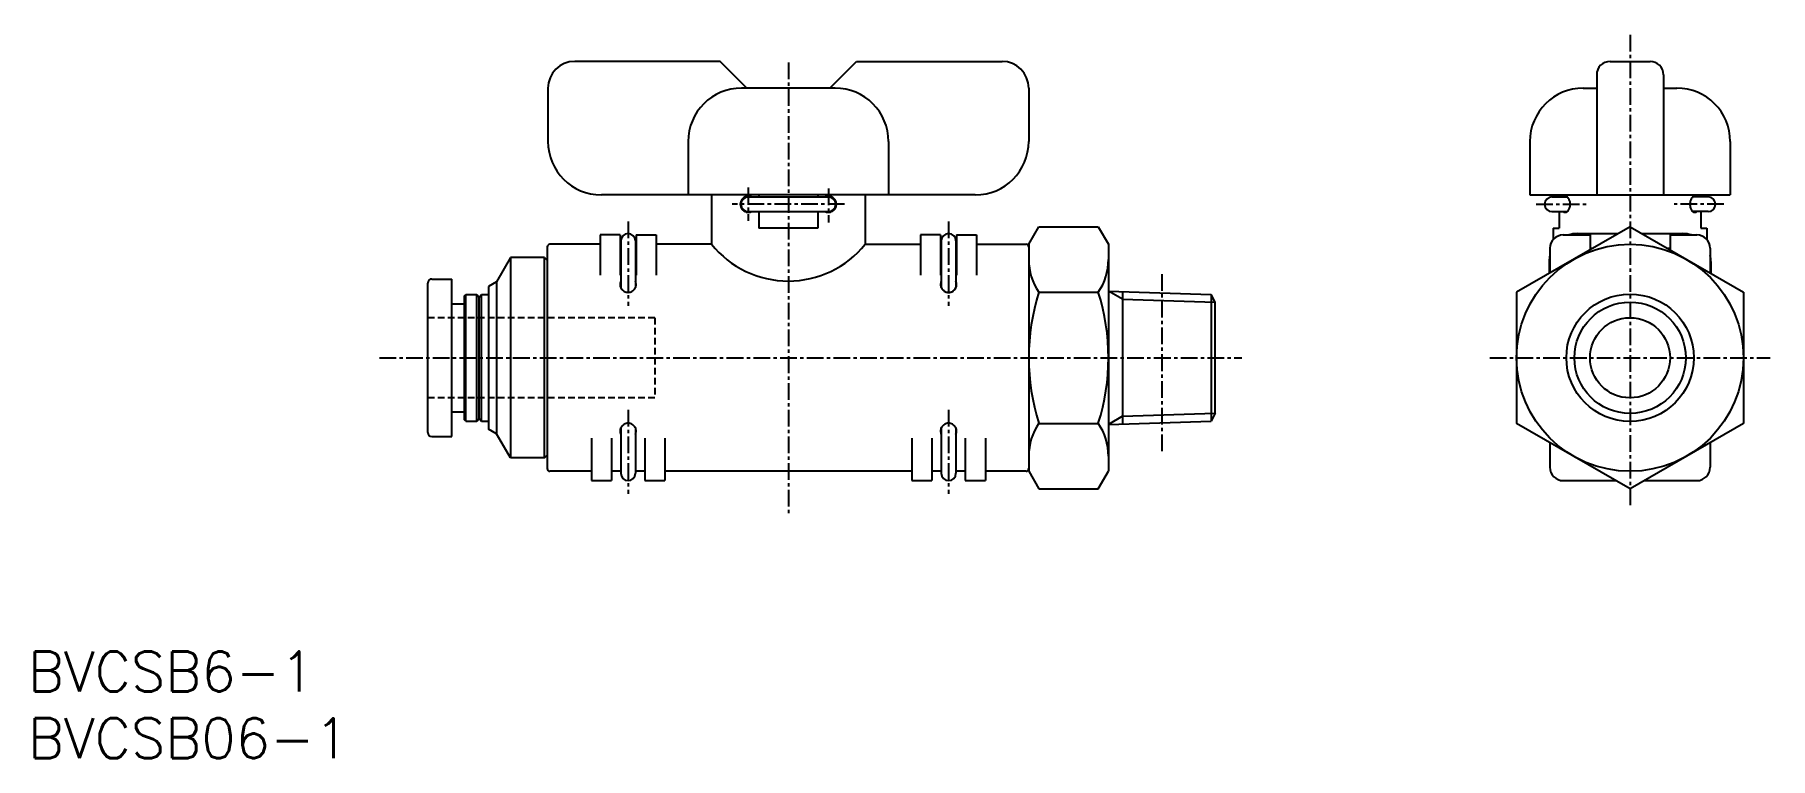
# Model space of a CAD drawing. Extents: x 1 to 130, y 0 to 54.
import ezdxf

# ---------------------------------------------------------------- set-up
doc = ezdxf.new("R2010")
doc.units = 0
doc.linetypes.add('CENTER', pattern=[2, 1.25, -0.25, 0.25, -0.25])
doc.linetypes.add('DASHED', pattern=[0.75, 0.5, -0.25])
doc.layers.get('0').update_dxf_attribs({"linetype": 'CONTINUOUS'})
doc.layers.add('CENTER', color=1, linetype='CENTER')
doc.styles.get("Standard").update_dxf_attribs({"font": 'txt.shx'})

# ---------------------------------------------------------------- blocks, each defined once
blk = doc.blocks.new('*U10')
at = {"color": 7, "linetype": 'CONTINUOUS'}
blk.add_text('BVCSB06-1', height=3, dxfattribs=at).set_placement((0, 0))
blk = doc.blocks.new('*U11')
at = {"color": 7, "linetype": 'CONTINUOUS'}
blk.add_text('BVCSB6-1', height=3, dxfattribs=at).set_placement((0, 5))

msp = doc.modelspace()

# ---------------------------------------------------------------- linework, layer by layer
at = {"color": 7, "linetype": 'CONTINUOUS'}
for p, q in [((51.85, 52.2), (40.95, 52.2)), ((53.85, 50.2), (51.85, 52.2)), ((60.05, 50.2), (62.05, 52.2)), ((62.05, 52.2), (72.95, 52.2)), ((118.48, 52.2), (121.48, 52.2)), ((117.48, 51.2), (117.48, 42.2)), ((122.48, 51.2), (122.48, 42.2)), ((38.95, 50.2), (38.95, 46.2)), ((60.45, 50.2), (53.45, 50.2)), ((74.95, 50.2), (74.95, 46.2)), ((116.48, 50.2), (117.48, 50.2)), ((122.48, 50.2), (123.48, 50.2)), ((49.45, 46.2), (49.45, 42.2)), ((64.45, 46.2), (64.45, 42.2)), ((112.48, 46.2), (112.48, 42.2)), ((127.48, 46.2), (127.48, 42.2)), ((70.95, 42.2), (42.95, 42.2)), ((51.2, 42.2), (51.2, 38.5)), ((53.95, 42.05), (59.95, 42.05)), ((54.75, 42.2), (54.75, 42.05)), ((59.15, 42.2), (59.15, 42.05)), ((62.7, 42.2), (62.7, 38.5)), ((112.48, 42.2), (127.48, 42.2)), ((114.13, 42.05), (115.27, 42.05)), ((114.68, 42.2), (114.68, 42.05)), ((125.83, 42.05), (124.69, 42.05)), ((125.28, 42.2), (125.28, 42.05)), ((53.95, 40.95), (59.95, 40.95)), ((54.75, 40.95), (54.75, 39.7)), ((59.15, 40.95), (59.15, 39.7)), ((114.13, 40.95), (115.27, 40.95)), ((114.68, 40.95), (114.68, 39.7)), ((125.83, 40.95), (124.69, 40.95)), ((125.28, 40.95), (125.28, 39.7)), ((42.85, 39.2), (42.85, 36.2)), ((44.35, 39.2), (42.85, 39.2)), ((44.35, 39.2), (44.35, 36.2)), ((45.55, 39.2), (45.55, 36.2)), ((45.55, 39.2), (47.05, 39.2)), ((47.05, 39.2), (47.05, 36.2)), ((59.15, 39.7), (54.75, 39.7)), ((68.35, 39.2), (66.85, 39.2)), ((66.85, 39.2), (66.85, 36.2)), ((68.35, 39.2), (68.35, 36.2)), ((69.55, 39.2), (71.05, 39.2)), ((69.55, 39.2), (69.55, 36.2)), ((71.05, 39.2), (71.05, 36.2)), ((74.95, 38.5), (75.71, 39.81)), ((75.71, 39.81), (80.16, 39.81)), ((80.16, 39.81), (80.92, 38.5)), ((119.98, 39.81), (111.48, 34.91)), ((114.23, 39.7), (114.68, 39.7)), ((114.23, 39.7), (114.23, 38.86)), ((114.98, 39.2), (116.98, 39.2)), ((116.03, 39.3), (119.09, 39.3)), ((116.98, 39.2), (116.98, 38.08)), ((119.98, 39.81), (128.48, 34.91)), ((120.87, 39.3), (123.93, 39.3)), ((122.98, 39.2), (124.98, 39.2)), ((122.98, 39.2), (122.98, 38.08)), ((125.28, 39.7), (125.73, 39.7)), ((125.73, 39.7), (125.73, 38.86)), ((38.9, 38.3), (38.9, 21.7)), ((42.85, 38.5), (39.1, 38.5)), ((44.35, 38.2), (44.4, 38.2)), ((44.4, 38.75), (44.4, 35.26)), ((45.5, 38.75), (45.5, 35.26)), ((45.5, 38.2), (45.55, 38.2)), ((51.2, 38.5), (47.05, 38.5)), ((62.7, 38.5), (66.85, 38.5)), ((68.4, 38.2), (68.35, 38.2)), ((68.4, 38.75), (68.4, 35.26)), ((69.5, 38.75), (69.5, 35.26)), ((69.5, 38.2), (69.55, 38.2)), ((71.05, 38.5), (74.75, 38.5)), ((74.95, 38.5), (74.95, 21.5)), ((80.92, 38.5), (80.92, 21.5)), ((113.98, 38.2), (113.98, 36.35)), ((116.98, 38.2), (117.18, 38.2)), ((122.78, 38.2), (122.98, 38.2)), ((125.98, 38.2), (125.98, 36.35)), ((36.14, 37.5), (35.1, 35.7)), ((36.14, 37.5), (36.14, 22.5)), ((38.7, 37.5), (36.14, 37.5)), ((38.7, 37.5), (38.9, 37.3)), ((38.7, 22.5), (38.7, 37.5)), ((113.93, 37.21), (113.93, 36.32)), ((126.03, 37.2), (126.03, 36.32)), ((29.95, 24.4), (29.95, 35.6)), ((30.25, 35.9), (31.75, 35.9)), ((31.75, 24.1), (31.75, 35.9)), ((35.1, 35.7), (34.5, 35.35)), ((34.5, 35.35), (34.5, 24.65)), ((35.1, 35.7), (35.1, 24.3)), ((31.75, 34.05), (32.7, 34.05)), ((32.7, 34.65), (32.8, 34.75)), ((32.7, 25.35), (32.7, 34.65)), ((32.8, 34.75), (33.62, 34.75)), ((32.8, 25.25), (32.8, 34.75)), ((33.62, 25.25), (33.62, 34.75)), ((33.62, 34.75), (33.8, 34.55)), ((33.8, 34.55), (33.97, 34.75)), ((33.8, 25.45), (33.8, 34.55)), ((33.97, 34.75), (34.5, 34.75)), ((33.97, 25.25), (33.97, 34.75)), ((75.71, 34.91), (80.16, 34.91)), ((80.92, 34.99), (88.61, 34.75)), ((81.98, 34.38), (80.92, 34.99)), ((81.98, 34.96), (81.98, 25.04)), ((81.98, 34.38), (88.92, 34.16)), ((88.92, 34.16), (88.61, 34.75)), ((88.61, 34.75), (88.61, 25.25)), ((88.92, 25.84), (88.92, 34.16)), ((111.48, 34.91), (111.48, 25.09)), ((128.48, 34.91), (128.48, 25.09)), ((31.75, 25.95), (32.7, 25.95)), ((32.8, 25.25), (32.7, 25.35)), ((32.8, 25.25), (33.62, 25.25)), ((33.62, 25.25), (33.8, 25.45)), ((33.8, 25.45), (33.97, 25.25)), ((33.97, 25.25), (34.5, 25.25)), ((44.4, 24.74), (44.4, 21.35)), ((45.5, 24.74), (45.5, 21.35)), ((68.4, 24.74), (68.4, 21.35)), ((69.5, 24.74), (69.5, 21.35)), ((75.71, 25.09), (80.16, 25.09)), ((81.98, 25.62), (80.92, 25.01)), ((80.92, 25.01), (88.61, 25.25)), ((81.98, 25.62), (88.92, 25.84)), ((88.92, 25.84), (88.61, 25.25)), ((119.98, 20.19), (111.48, 25.09)), ((128.48, 25.09), (119.98, 20.19)), ((30.25, 24.1), (31.75, 24.1)), ((35.1, 24.3), (34.5, 24.65)), ((36.14, 22.5), (35.1, 24.3)), ((42.2, 23.98), (42.2, 20.8)), ((43.7, 23.98), (43.7, 20.8)), ((46.2, 23.98), (46.2, 20.8)), ((47.7, 23.98), (47.7, 20.8)), ((66.2, 23.98), (66.2, 20.8)), ((67.7, 23.98), (67.7, 20.8)), ((70.2, 23.98), (70.2, 20.8)), ((71.7, 23.98), (71.7, 20.8)), ((113.98, 23.65), (113.98, 21.8)), ((125.98, 23.65), (125.98, 21.8)), ((38.7, 22.5), (36.14, 22.5)), ((38.7, 22.5), (38.9, 22.7)), ((42.2, 21.5), (39.1, 21.5)), ((42.2, 20.8), (43.7, 20.8)), ((44.4, 21.5), (43.7, 21.5)), ((46.2, 21.5), (45.5, 21.5)), ((46.2, 20.8), (47.7, 20.8)), ((66.2, 21.5), (47.7, 21.5)), ((66.2, 20.8), (67.7, 20.8)), ((68.4, 21.5), (67.7, 21.5)), ((70.2, 21.5), (69.5, 21.5)), ((70.2, 20.8), (71.7, 20.8)), ((74.75, 21.5), (71.7, 21.5)), ((74.95, 21.5), (75.71, 20.19)), ((80.16, 20.19), (80.92, 21.5)), ((114.98, 20.8), (118.91, 20.8)), ((121.05, 20.8), (124.98, 20.8)), ((75.71, 20.19), (80.16, 20.19))]:
    msp.add_line(p, q, dxfattribs=at)
at = {"color": 3, "linetype": 'DASHED'}
for p, q in [((46.95, 33), (29.95, 33)), ((46.95, 33), (46.95, 27)), ((46.95, 27), (29.95, 27))]:
    msp.add_line(p, q, dxfattribs=at)
at = {"color": 7, "linetype": 'CONTINUOUS'}
for points in [[(114.98, 40.95, 0.10895), (115.08, 40.9, 0.125006), (115.2, 40.91, 0.097908), (115.3, 40.97, 0.066805), (115.37, 41.05, 0.048086), (115.43, 41.16, 0.038128), (115.47, 41.27, 0.032622), (115.49, 41.38, 0.030781), (115.5, 41.5, 0.030261), (115.49, 41.62, 0.032544), (115.47, 41.73, 0.037875), (115.43, 41.84, 0.048199), (115.38, 41.94, 0.067494), (115.3, 42.03, 0.099588), (115.2, 42.09, 0.126292), (115.08, 42.1, 0.107186), (114.98, 42.05)], [(124.98, 42.05, 0.10895), (124.88, 42.1, 0.125006), (124.76, 42.09, 0.097908), (124.66, 42.03, 0.066805), (124.59, 41.95, 0.048086), (124.53, 41.84, 0.038128), (124.49, 41.73, 0.032622), (124.47, 41.62, 0.030781), (124.46, 41.5, 0.030261), (124.47, 41.38, 0.032544), (124.49, 41.27, 0.037875), (124.53, 41.16, 0.048199), (124.58, 41.06, 0.067494), (124.66, 40.97, 0.099588), (124.76, 40.91, 0.126292), (124.88, 40.9, 0.107186), (124.98, 40.95)], [(44.4, 35.74, 0.06205), (44.36, 35.6, 0.062106), (44.35, 35.45, 0.061935), (44.38, 35.3, 0.062055), (44.45, 35.17, 0.062011), (44.54, 35.06, 0.062035), (44.66, 34.97, 0.06205), (44.8, 34.92, 0.061893), (44.95, 34.9, 0.06181), (45.1, 34.92, 0.06228), (45.24, 34.97, 0.062006), (45.36, 35.06, 0.062026), (45.45, 35.17, 0.062049), (45.52, 35.3, 0.062043), (45.55, 35.45, 0.061821), (45.54, 35.6, 0.061756), (45.5, 35.74)], [(68.4, 35.74, 0.06205), (68.36, 35.6, 0.062106), (68.35, 35.45, 0.061935), (68.38, 35.3, 0.062055), (68.45, 35.17, 0.062011), (68.54, 35.06, 0.062035), (68.66, 34.97, 0.06205), (68.8, 34.92, 0.061893), (68.95, 34.9, 0.06181), (69.1, 34.92, 0.06228), (69.24, 34.97, 0.062006), (69.36, 35.06, 0.062026), (69.45, 35.17, 0.062049), (69.52, 35.3, 0.062043), (69.55, 35.45, 0.061821), (69.54, 35.6, 0.061756), (69.5, 35.74)], [(68.35, 35.5, 0.048919), (68.36, 35.38, 0.048893), (68.4, 35.27, 0.04937), (68.45, 35.17, 0.049123), (68.53, 35.08, 0.049134), (68.62, 35, 0.049146), (68.72, 34.95, 0.049149), (68.83, 34.91, 0.04928), (68.95, 34.9, 0.048918), (69.07, 34.91, 0.048892), (69.18, 34.95, 0.049369), (69.28, 35, 0.049123), (69.37, 35.08, 0.049135), (69.45, 35.17, 0.049147), (69.5, 35.27, 0.049151), (69.54, 35.38, 0.049281), (69.55, 35.5)], [(45.5, 24.26, 0.06205), (45.54, 24.4, 0.062107), (45.55, 24.55, 0.061935), (45.52, 24.7, 0.062056), (45.45, 24.83, 0.062011), (45.36, 24.94, 0.062035), (45.24, 25.03, 0.062051), (45.1, 25.08, 0.061894), (44.95, 25.1, 0.06181), (44.8, 25.08, 0.062281), (44.66, 25.03, 0.062006), (44.54, 24.94, 0.062026), (44.45, 24.83, 0.062049), (44.38, 24.7, 0.062043), (44.35, 24.55, 0.061821), (44.36, 24.4, 0.061757), (44.4, 24.26)], [(69.5, 24.26, 0.06205), (69.54, 24.4, 0.062107), (69.55, 24.55, 0.061935), (69.52, 24.7, 0.062056), (69.45, 24.83, 0.062011), (69.36, 24.94, 0.062035), (69.24, 25.03, 0.062051), (69.1, 25.08, 0.061893), (68.95, 25.1, 0.06181), (68.8, 25.08, 0.062281), (68.66, 25.03, 0.062006), (68.54, 24.94, 0.062026), (68.45, 24.83, 0.062049), (68.38, 24.7, 0.062043), (68.35, 24.55, 0.061821), (68.36, 24.4, 0.061757), (68.4, 24.26)]]:
    msp.add_lwpolyline(points, format="xyb", dxfattribs=at)
for radius in [8.5, 4.77, 4.17, 3]:
    msp.add_circle((119.98, 30), radius, dxfattribs=at)
for centre, radius, start, end in [((40.95, 50.2), 2, 90, 180), ((72.95, 50.2), 2, 0, 90), ((118.48, 51.2), 1, 90, 180), ((121.48, 51.2), 1, 0, 90), ((53.45, 46.2), 4, 90, 180), ((60.45, 46.2), 4, 0, 90), ((116.48, 46.2), 4, 90, 180), ((123.48, 46.2), 4, 0, 90), ((42.95, 46.2), 4, 180, 270), ((70.95, 46.2), 4, 270, 0), ((53.95, 41.5), 0.6, 66.4435, 293.555), ((53.95, 41.5), 0.55, 90, 270), ((59.95, 41.5), 0.6, 246.445, 113.5565), ((59.95, 41.5), 0.55, 270, 90), ((114.13, 41.5), 0.55, 90, 270), ((125.83, 41.5), 0.55, 270, 90), ((44.95, 38.75), 0.55, 0, 180), ((68.95, 38.75), 0.55, 0, 180), ((68.95, 38.75), 0.55, 0, 180), ((114.98, 38.2), 1, 90, 180), ((116.03, 37.2), 2.1, 90, 107.7533), ((123.93, 37.2), 2.1, 72.2467, 90), ((124.98, 38.2), 1, 0, 90), ((39.1, 38.3), 0.2, 90, 180), ((56.95, 43.14), 7.39, 218.8801, 321.1199), ((74.75, 38.3), 0.2, 0, 90), ((79.29, 37.36), 4.34, 180, 214.3842), ((76.58, 37.36), 4.34, 325.6157, 0), ((116.03, 37.2), 2.1, 167.4702, 180), ((123.93, 37.2), 2.1, 0, 12.5298), ((30.25, 35.6), 0.3, 90, 180), ((91.19, 30), 16.24, 162.412, 197.5879), ((64.68, 30), 16.24, 342.4121, 17.588), ((79.29, 22.64), 4.34, 145.6157, 180), ((76.58, 22.64), 4.34, 0, 34.3842), ((30.25, 24.4), 0.3, 180, 270), ((39.1, 21.7), 0.2, 180, 270), ((44.95, 21.35), 0.55, 180, 0), ((68.95, 21.35), 0.55, 180, 0), ((74.75, 21.7), 0.2, 270, 0), ((114.98, 21.8), 1, 180, 270), ((124.98, 21.8), 1, 270, 0)]:
    msp.add_arc(centre, radius, start, end, dxfattribs=at)
at = {"layer": 'CENTER', "color": 1, "linetype": 'CENTER'}
for p, q in [((119.98, 54.2), (119.98, 18.8)), ((56.95, 52.11), (56.95, 18.11)), ((53.95, 42.75), (53.95, 40.25)), ((59.95, 42.69), (59.95, 40.13)), ((61.15, 41.5), (52.75, 41.5)), ((112.95, 41.5), (116.68, 41.5)), ((127.01, 41.5), (123.28, 41.5)), ((44.95, 40.2), (44.95, 33.9)), ((68.95, 40.2), (68.95, 33.9)), ((84.95, 23.01), (84.95, 36.34)), ((26.33, 30), (90.92, 30)), ((109.48, 30), (130.48, 30)), ((44.95, 26.1), (44.95, 19.8)), ((68.95, 26.1), (68.95, 19.8))]:
    msp.add_line(p, q, dxfattribs=at)

# ---------------------------------------------------------------- block references
at = {"color": 7, "linetype": 'CONTINUOUS'}
for name in ['*U11', '*U10']:
    msp.add_blockref(name, (0, 0), dxfattribs=at)

doc.saveas('drawing.dxf')
